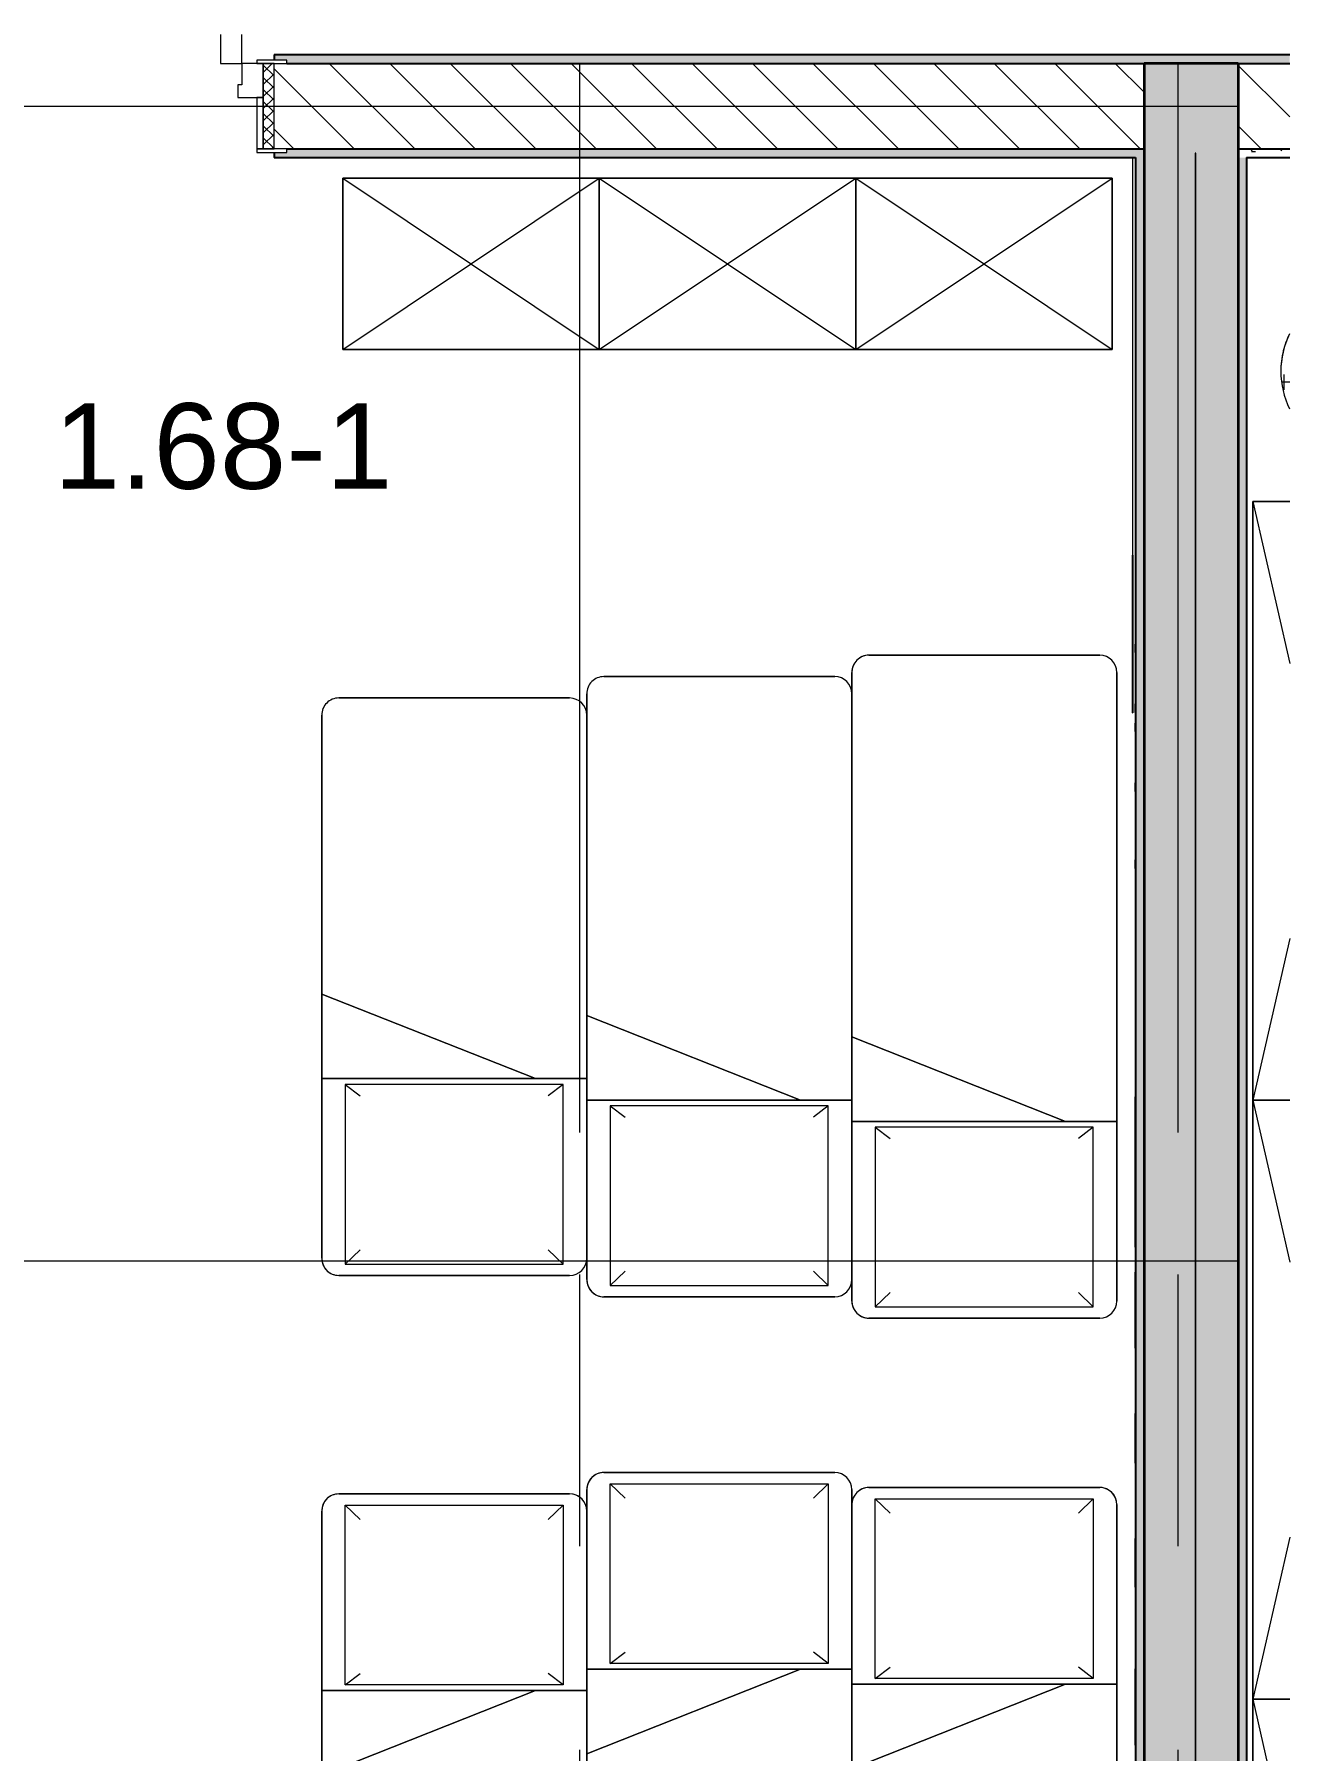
# Model space of a CAD drawing. Header units: millimetres. Extents: x 855 to 55508, y -2517 to 10900.
# Drawn here: x 15330 to 18267, y 6655 to 10668 of the extents above; entities that cross this region are included whole.
import ezdxf

# ---------------------------------------------------------------- set-up
doc = ezdxf.new("R2010")
doc.units = ezdxf.units.MM
doc.linetypes.add('Осевая', pattern=[3175, 635, -476.25, 1587.5, -476.25])
for name, color, linetype, lineweight in [('A-DOOR', 7, 'Continuous', 9), ('A-DOOR-1', 7, 'Continuous', 13), ('A-DOOR-FRAM', 7, 'Continuous', 13), ('A-DOOR-FRAM-1', 7, 'Continuous', 9), ('A-WALL', 7, 'Continuous', 9), ('G-ANNO-SYMB', 7, 'Continuous', 9), ('I-FURN', 7, 'Continuous', 9), ('I-WALL', 7, 'Continuous', 9), ('Оси', 7, 'Continuous', 9), ('Оси-2', 7, 'Осевая', 9)]:
    doc.layers.add(name, color=color, linetype=linetype, lineweight=lineweight)
for name, color, linetype, lineweight, true_color in [('A-WALL-1', 7, 'Continuous', 25, 0x3c3c3c), ('A-WALL-3', 7, 'Continuous', 35, 0x3c3c3c), ('A-WALL-FNSH-1', 7, 'Continuous', 13, 0x3c3c3c), ('I-FURN-1', 7, 'Continuous', 9, 0xf0f0f0)]:
    doc.layers.add(name, color=color, linetype=linetype, lineweight=lineweight, true_color=true_color)
doc.styles.add('Arial_1', font='arial.ttf', dxfattribs={"height": 200})
pattern_1 = [(135, (-89204.23, 0), (-70.71068, -70.71068), [])]
pattern_2 = [(0, (-89204.228, 0), (121.92, 30.48), [10.058, -81.382, 10.058, -81.382, -487.68]), (0, (-89204.228, 0), (121.92, 30.48), [-182.88, 10.058, -172.822, 10.058, -81.382, -213.36]), (0, (-89204.228, 0), (121.92, 30.48), [-457.2, 10.058, -50.902, 10.058, -142.342]), (120, (-89158.508, 15.24), (-87.356454, 90.345817), [10.058, -81.382, 10.058, -81.382, -487.68]), (120, (-89158.508, 15.24), (-87.356454, 90.345817), [-182.88, 10.058, -172.822, 10.058, -81.382, -213.36]), (120, (-89158.508, 15.24), (-87.356454, 90.345817), [-457.2, 10.058, -50.902, 10.058, -142.342]), (240, (-89143.268, 76.2), (-34.563546, -120.825817), [10.058, -81.382, 10.058, -81.382, -487.68]), (240, (-89143.268, 76.2), (-34.563546, -120.825817), [-182.88, 10.058, -172.822, 10.058, -81.382, -213.36]), (240, (-89143.268, 76.2), (-34.563546, -120.825817), [-457.2, 10.058, -50.902, 10.058, -142.342])]

# ---------------------------------------------------------------- blocks, each defined once
blk = doc.blocks.new('110_Дверь_СКБ_2Ст - Д-6_л__ ДОО_Дв_1450x2100h_Дверь из раздевальной в коридор-25835678-План разверток пом_ 1_68_ Этаж 1')
at = {"layer": 'A-DOOR'}
h = blk.add_hatch(dxfattribs=at)
h.set_pattern_fill('FP_5', color=256, style=0, pattern_type=2)
h.set_pattern_definition([(135, (1576.41, 164.685), (-14.14214, -14.14214), []), (225, (1576.41, 164.685), (14.14214, -14.14214), [])])
h.paths.add_polyline_path([(737.5, -100), (737.5, 100), (712.5, 100), (712.5, -100)])
at = {"layer": 'A-DOOR-FRAM-1'}
h = blk.add_hatch(dxfattribs=at)
h.set_pattern_fill('FP_6', color=256, style=0, pattern_type=2)
h.set_pattern_definition([(45, (-546.384, 164.685), (-14.1421, 14.1421), []), (135, (-546.384, 164.685), (-14.1421, -14.1421), [])])
h.paths.add_polyline_path([(-687.5, -100), (-687.5, 100), (-712.5, 100), (-712.5, -100)])
at = {"layer": 'A-DOOR'}
for centre, radius, start, end in [((-637.5, 100), 350, 360, 11.2137), ((662.5, 100), 950, 175.8915, 180)]:
    blk.add_arc(centre, radius, start, end, dxfattribs=at)
at = {"layer": 'A-DOOR-1'}
for p, q in [((-637.5, 167.9), (-637.5, 100)), ((-587.5, 100), (-587.5, 167.9)), ((612.5, 167.9), (612.5, 100)), ((662.5, 100), (662.5, 167.9)), ((-637.5, 100), (-587.5, 100)), ((612.5, 100), (662.5, 100))]:
    blk.add_line(p, q, dxfattribs=at)
at = {"layer": 'A-DOOR-FRAM'}
for p, q in [((-672.5, 108), (-742.5, 108)), ((-742.5, 108), (-742.5, 100)), ((-742.5, 100), (-672.5, 100)), ((-687.5, 100), (-712.5, 100)), ((-712.5, 100), (-712.5, -100)), ((-637.5, 100), (-687.5, 100)), ((-687.5, 100), (-687.5, 20)), ((-687.5, -100), (-687.5, 100)), ((-672.5, 100), (-672.5, 108)), ((-637.5, 50), (-637.5, 100)), ((662.5, 100), (662.5, 50)), ((712.5, 100), (662.5, 100)), ((767.5, 108), (697.5, 108)), ((697.5, 108), (697.5, 100)), ((697.5, 100), (767.5, 100)), ((712.5, 20), (712.5, 100)), ((737.5, 100), (712.5, 100)), ((712.5, 100), (712.5, -100)), ((737.5, -100), (737.5, 100)), ((767.5, 100), (767.5, 108)), ((-627.5, 50), (-637.5, 50)), ((-627.5, 20), (-627.5, 50)), ((662.5, 50), (652.5, 50)), ((652.5, 50), (652.5, 20)), ((-687.5, 20), (-627.5, 20)), ((-672.5, 20), (-687.5, 20)), ((-687.5, 20), (-687.5, -100)), ((-672.5, -100), (-672.5, 20)), ((652.5, 20), (712.5, 20)), ((712.5, 20), (697.5, 20)), ((697.5, 20), (697.5, -100)), ((712.5, -100), (712.5, 20)), ((-672.5, -100), (-742.5, -100)), ((-742.5, -100), (-742.5, -108)), ((-742.5, -108), (-672.5, -108)), ((-712.5, -100), (-687.5, -100)), ((-687.5, -100), (-672.5, -100)), ((-672.5, -108), (-672.5, -100)), ((697.5, -100), (712.5, -100)), ((767.5, -100), (697.5, -100)), ((697.5, -100), (697.5, -108)), ((697.5, -108), (767.5, -108)), ((712.5, -100), (737.5, -100)), ((767.5, -108), (767.5, -100))]:
    blk.add_line(p, q, dxfattribs=at)
blk = doc.blocks.new('Bed - Small Sizes - 1_118-25586206-План разверток пом_ 1_68_ Этаж 1')
at = {"layer": 'I-FURN-1'}
for p, q in [((247.3, 1550), (-292.7, 1550)), ((-292.7, 1550), (247.3, 1550)), ((-332.7, 1510), (-332.7, 460)), ((-332.7, 460), (-332.7, 1510)), ((287.3, 657.7), (287.3, 1510)), ((287.3, 1510), (287.3, 1375)), ((287.3, 1375), (287.3, 657.7)), ((287.3, 657.7), (-212.7, 460)), ((-212.7, 460), (287.3, 657.7)), ((-212.7, 460), (287.3, 657.7)), ((287.3, 460), (287.3, 657.7)), ((287.3, 657.7), (287.3, 460)), ((287.3, 425), (287.3, 657.7)), ((287.3, 657.7), (287.3, 425)), ((-212.7, 460), (-332.7, 460)), ((-332.7, 460), (-332.7, 40)), ((-332.7, 40), (-332.7, 460)), ((-332.7, 460), (-212.7, 460)), ((-332.7, 460), (-332.7, 40)), ((-332.7, 40), (-332.7, 460)), ((-332.7, 460), (-212.7, 460)), ((-277.5, 446.2), (-242.7, 420)), ((-277.5, 26.2), (-277.5, 446.2)), ((-277.5, 446.2), (232.5, 446.2)), ((-277.5, 446.2), (232.5, 446.2)), ((-277.5, 26.2), (-277.5, 446.2)), ((287.3, 460), (-212.7, 460)), ((-212.7, 460), (287.3, 460)), ((-212.7, 460), (287.3, 460)), ((287.3, 460), (-212.7, 460)), ((-212.7, 460), (287.3, 460)), ((232.5, 446.2), (197.3, 420)), ((232.5, 446.2), (232.5, 26.2)), ((232.5, 446.2), (232.5, 26.2)), ((287.3, 40), (287.3, 460)), ((287.3, 460), (287.3, 425)), ((287.3, 425), (287.3, 40)), ((287.3, 40), (287.3, 425)), ((287.3, 425), (287.3, 40)), ((-277.5, 26.2), (-242.7, 60)), ((232.5, 26.2), (197.3, 60)), ((-292.7, 0), (247.3, 0)), ((247.3, 0), (-292.7, 0)), ((232.5, 26.2), (-277.5, 26.2)), ((232.5, 26.2), (-277.5, 26.2)), ((-292.7, 0), (247.3, 0)), ((247.3, 0), (-292.7, 0))]:
    blk.add_line(p, q, dxfattribs=at)
for centre, start, end in [((-292.7, 1510), 90, 180), ((-292.7, 1510), 90, 180), ((247.3, 1510), 360, 90), ((247.3, 1510), 0, 90), ((-292.7, 40), 180, 270), ((-292.7, 40), 180, 270), ((-292.7, 40), 180, 270), ((-292.7, 40), 180, 255), ((-292.7, 40), 255, 270), ((247.3, 40), 270, 360), ((247.3, 40), 270, 0), ((247.3, 40), 270, 360), ((247.3, 40), 270, 360)]:
    blk.add_arc(centre, 40, start, end, dxfattribs=at)
blk = doc.blocks.new('Bed - Small Sizes - Single 5-25586207-План разверток пом_ 1_68_ Этаж 1')
at = {"layer": 'I-FURN-1'}
for p, q in [((247.3, 1450), (-292.7, 1450)), ((-292.7, 1450), (247.3, 1450)), ((-332.7, 1410), (-332.7, 692.7)), ((-332.7, 692.7), (-332.7, 1410)), ((287.3, 657.7), (287.3, 1410)), ((287.3, 1410), (287.3, 1360)), ((287.3, 1360), (287.3, 657.7)), ((-332.7, 692.7), (-332.7, 460)), ((-332.7, 460), (-332.7, 692.7)), ((287.3, 657.7), (-212.7, 460)), ((-212.7, 460), (287.3, 657.7)), ((-212.7, 460), (287.3, 657.7)), ((287.3, 460), (287.3, 657.7)), ((287.3, 657.7), (287.3, 510)), ((287.3, 510), (287.3, 657.7)), ((287.3, 657.7), (287.3, 510)), ((287.3, 510), (287.3, 460)), ((287.3, 90), (287.3, 510)), ((287.3, 510), (287.3, 90)), ((-212.7, 460), (-332.7, 460)), ((-332.7, 460), (-332.7, 40)), ((-332.7, 75.3), (-332.7, 460)), ((-332.7, 460), (-212.7, 460)), ((-332.7, 460), (-332.7, 75.3)), ((-332.7, 75.3), (-332.7, 460)), ((-332.7, 460), (-212.7, 460)), ((-277.5, 446.2), (-242.7, 420)), ((-277.5, 26.2), (-277.5, 446.2)), ((-277.5, 446.2), (232.5, 446.2)), ((-277.5, 446.2), (232.5, 446.2)), ((-277.5, 26.2), (-277.5, 446.2)), ((287.3, 460), (-212.7, 460)), ((-212.7, 460), (287.3, 460)), ((-212.7, 460), (287.3, 460)), ((287.3, 460), (-212.7, 460)), ((-212.7, 460), (287.3, 460)), ((232.5, 446.2), (197.3, 420)), ((232.5, 446.2), (232.5, 26.2)), ((232.5, 446.2), (232.5, 26.2)), ((287.3, 40), (287.3, 460)), ((287.3, 460), (287.3, 90)), ((287.3, 90), (287.3, 40)), ((287.3, 40), (287.3, 90)), ((287.3, 90), (287.3, 40)), ((-332.7, 40), (-332.7, 75)), ((-332.7, 75), (-332.7, 40)), ((-332.7, 40), (-332.7, 75)), ((-277.5, 26.2), (-242.7, 60)), ((232.5, 26.2), (197.3, 60)), ((-292.7, 0), (247.3, 0)), ((247.3, 0), (-292.7, 0)), ((232.5, 26.2), (-277.5, 26.2)), ((232.5, 26.2), (-277.5, 26.2)), ((-292.7, 0), (247.3, 0)), ((247.3, 0), (-292.7, 0))]:
    blk.add_line(p, q, dxfattribs=at)
for centre, start, end in [((-292.7, 1410), 90, 180), ((-292.7, 1410), 90, 180), ((247.3, 1410), 360, 90), ((247.3, 1410), 0, 90), ((-292.7, 40), 180, 270), ((-292.7, 40), 180, 270), ((-292.7, 40), 180, 270), ((-292.7, 40), 180, 270), ((247.3, 40), 270, 360), ((247.3, 40), 270, 0), ((247.3, 40), 270, 360), ((247.3, 40), 270, 300), ((247.3, 40), 300, 360)]:
    blk.add_arc(centre, 40, start, end, dxfattribs=at)
blk = doc.blocks.new('Bed - Small Sizes - Single 6-25586208-План разверток пом_ 1_68_ Этаж 1')
at = {"layer": 'I-FURN-1'}
for p, q in [((247.3, 1350), (-292.7, 1350)), ((-292.7, 1350), (247.3, 1350)), ((-332.7, 1310), (-332.7, 607.7)), ((-332.7, 607.7), (-332.7, 1310)), ((287.3, 657.7), (287.3, 1310)), ((287.3, 1310), (287.3, 657.7)), ((287.3, 657.7), (-212.7, 460)), ((-212.7, 460), (287.3, 657.7)), ((-212.7, 460), (287.3, 657.7)), ((287.3, 460), (287.3, 657.7)), ((287.3, 657.7), (287.3, 460)), ((287.3, 40), (287.3, 657.7)), ((287.3, 657.7), (287.3, 40)), ((-332.7, 607.7), (-332.7, 460)), ((-332.7, 460), (-332.7, 607.7)), ((-212.7, 460), (-332.7, 460)), ((-332.7, 460), (-332.7, 410)), ((-332.7, 40), (-332.7, 460)), ((-332.7, 460), (-212.7, 460)), ((-332.7, 460), (-332.7, 40)), ((-332.7, 40), (-332.7, 460)), ((-332.7, 460), (-212.7, 460)), ((-277.5, 446.2), (-242.7, 420)), ((-277.5, 26.2), (-277.5, 446.2)), ((-277.5, 446.2), (232.5, 446.2)), ((-277.5, 446.2), (232.5, 446.2)), ((-277.5, 26.2), (-277.5, 446.2)), ((287.3, 460), (-212.7, 460)), ((-212.7, 460), (287.3, 460)), ((-212.7, 460), (287.3, 460)), ((287.3, 460), (-212.7, 460)), ((-212.7, 460), (287.3, 460)), ((232.5, 446.2), (197.3, 420)), ((232.5, 446.2), (232.5, 26.2)), ((232.5, 446.2), (232.5, 26.2)), ((287.3, 40), (287.3, 460)), ((287.3, 460), (287.3, 40)), ((-332.7, 410), (-332.7, 40)), ((-277.5, 26.2), (-242.7, 60)), ((232.5, 26.2), (197.3, 60)), ((-292.7, 0), (247.3, 0)), ((247.3, 0), (-292.7, 0)), ((232.5, 26.2), (-277.5, 26.2)), ((232.5, 26.2), (-277.5, 26.2)), ((-292.7, 0), (247.3, 0)), ((247.3, 0), (-292.7, 0))]:
    blk.add_line(p, q, dxfattribs=at)
for centre, start, end in [((-292.7, 1310), 90, 180), ((-292.7, 1310), 90, 180), ((247.3, 1310), 360, 90), ((247.3, 1310), 360, 90), ((-292.7, 40), 180, 270), ((-292.7, 40), 180, 270), ((-292.7, 40), 180, 270), ((-292.7, 40), 180, 195), ((-292.7, 40), 195, 270), ((247.3, 40), 270, 360), ((247.3, 40), 270, 0), ((247.3, 40), 270, 360), ((247.3, 40), 270, 360)]:
    blk.add_arc(centre, 40, start, end, dxfattribs=at)
blk = doc.blocks.new('Bed - Small Sizes - 1_118-V10-План разверток пом_ 1_68_ Этаж 1')
at = {"layer": 'I-FURN-1'}
for p, q in [((247.3, 0), (-292.7, 0)), ((-292.7, 0), (247.3, 0)), ((247.3, 0), (-292.7, 0)), ((-292.7, 0), (247.3, 0)), ((-332.7, -40), (-332.7, -460)), ((-332.7, -460), (-332.7, -40)), ((-332.7, -40), (-332.7, -460)), ((-332.7, -460), (-332.7, -40)), ((-277.5, -26.2), (-242.7, -60)), ((232.5, -26.2), (-277.5, -26.2)), ((-277.5, -26.2), (-277.5, -446.2)), ((232.5, -26.2), (-277.5, -26.2)), ((-277.5, -26.2), (-277.5, -446.2)), ((232.5, -26.2), (197.3, -60)), ((232.5, -446.2), (232.5, -26.2)), ((232.5, -446.2), (232.5, -26.2)), ((287.3, -460), (287.3, -40)), ((287.3, -40), (287.3, -90)), ((287.3, -90), (287.3, -40)), ((287.3, -40), (287.3, -90)), ((287.3, -90), (287.3, -460)), ((287.3, -510), (287.3, -90)), ((287.3, -90), (287.3, -510)), ((-277.5, -446.2), (-242.7, -420)), ((232.5, -446.2), (197.3, -420)), ((-332.7, -460), (-212.7, -460)), ((-212.7, -460), (-332.7, -460)), ((-332.7, -460), (-332.7, -1510)), ((-332.7, -1510), (-332.7, -460)), ((-332.7, -460), (-212.7, -460)), ((-277.5, -446.2), (232.5, -446.2)), ((-277.5, -446.2), (232.5, -446.2)), ((-212.7, -460), (287.3, -460)), ((287.3, -460), (-212.7, -460)), ((287.3, -460), (-212.7, -460)), ((-212.7, -460), (287.3, -657.7)), ((287.3, -657.7), (-212.7, -460)), ((-212.7, -460), (287.3, -460)), ((-212.7, -460), (287.3, -657.7)), ((-212.7, -460), (287.3, -460)), ((287.3, -657.7), (287.3, -460)), ((287.3, -460), (287.3, -510)), ((287.3, -510), (287.3, -657.7)), ((287.3, -657.7), (287.3, -510)), ((287.3, -510), (287.3, -657.7)), ((287.3, -1510), (287.3, -657.7)), ((287.3, -657.7), (287.3, -1460)), ((287.3, -1460), (287.3, -1510)), ((-292.7, -1550), (247.3, -1550)), ((247.3, -1550), (-292.7, -1550))]:
    blk.add_line(p, q, dxfattribs=at)
for centre, start, end in [((-292.7, -40), 90, 180), ((-292.7, -40), 90, 180), ((247.3, -40), 360, 90), ((247.3, -40), 0, 90), ((-292.7, -40), 90, 180), ((-292.7, -40), 90, 180), ((247.3, -40), 0, 90), ((247.3, -40), 30, 90), ((247.3, -40), 0, 30), ((-292.7, -1510), 180, 270), ((-292.7, -1510), 180, 270), ((247.3, -1510), 270, 360), ((247.3, -1510), 270, 0)]:
    blk.add_arc(centre, 40, start, end, dxfattribs=at)
blk = doc.blocks.new('Bed - Small Sizes - Single 5-V11-План разверток пом_ 1_68_ Этаж 1')
at = {"layer": 'I-FURN-1'}
for p, q in [((247.3, 0), (-292.7, 0)), ((-292.7, 0), (247.3, 0)), ((247.3, 0), (-292.7, 0)), ((-292.7, 0), (247.3, 0)), ((-332.7, -40), (-332.7, -410)), ((-332.7, -460), (-332.7, -40)), ((-332.7, -40), (-332.7, -460)), ((-332.7, -460), (-332.7, -40)), ((-277.5, -26.2), (-242.7, -60)), ((232.5, -26.2), (-277.5, -26.2)), ((-277.5, -26.2), (-277.5, -446.2)), ((232.5, -26.2), (-277.5, -26.2)), ((-277.5, -26.2), (-277.5, -446.2)), ((232.5, -26.2), (197.3, -60)), ((232.5, -446.2), (232.5, -26.2)), ((232.5, -446.2), (232.5, -26.2)), ((287.3, -460), (287.3, -40)), ((287.3, -40), (287.3, -90)), ((287.3, -90), (287.3, -40)), ((287.3, -40), (287.3, -90)), ((287.3, -90), (287.3, -460)), ((287.3, -510), (287.3, -90)), ((287.3, -90), (287.3, -510)), ((-332.7, -410), (-332.7, -460)), ((-277.5, -446.2), (-242.7, -420)), ((232.5, -446.2), (197.3, -420)), ((-332.7, -460), (-212.7, -460)), ((-212.7, -460), (-332.7, -460)), ((-332.7, -460), (-332.7, -607.7)), ((-332.7, -607.7), (-332.7, -460)), ((-332.7, -460), (-212.7, -460)), ((-277.5, -446.2), (232.5, -446.2)), ((-277.5, -446.2), (232.5, -446.2)), ((-212.7, -460), (287.3, -460)), ((287.3, -460), (-212.7, -460)), ((287.3, -460), (-212.7, -460)), ((-212.7, -460), (287.3, -657.7)), ((287.3, -657.7), (-212.7, -460)), ((-212.7, -460), (287.3, -460)), ((-212.7, -460), (287.3, -657.7)), ((-212.7, -460), (287.3, -460)), ((287.3, -657.7), (287.3, -460)), ((287.3, -460), (287.3, -510)), ((287.3, -510), (287.3, -657.7)), ((287.3, -657.7), (287.3, -510)), ((287.3, -510), (287.3, -657.7)), ((-332.7, -607.7), (-332.7, -1410)), ((-332.7, -1410), (-332.7, -607.7)), ((287.3, -1410), (287.3, -657.7)), ((287.3, -657.7), (287.3, -1360)), ((287.3, -1360), (287.3, -1410)), ((-292.7, -1450), (247.3, -1450)), ((247.3, -1450), (-292.7, -1450))]:
    blk.add_line(p, q, dxfattribs=at)
for centre, start, end in [((-292.7, -40), 90, 180), ((-292.7, -40), 90, 180), ((247.3, -40), 360, 90), ((247.3, -40), 0, 90), ((-292.7, -40), 90, 180), ((-292.7, -40), 90, 180), ((247.3, -40), 0, 90), ((247.3, -40), 0, 90), ((-292.7, -1410), 180, 270), ((-292.7, -1410), 180, 270), ((247.3, -1410), 270, 0), ((247.3, -1410), 270, 0)]:
    blk.add_arc(centre, 40, start, end, dxfattribs=at)
blk = doc.blocks.new('Bed - Small Sizes - Single 6-V12-План разверток пом_ 1_68_ Этаж 1')
at = {"layer": 'I-FURN-1'}
for p, q in [((247.3, 0), (-292.7, 0)), ((-292.7, 0), (247.3, 0)), ((247.3, 0), (-292.7, 0)), ((-292.7, 0), (247.3, 0)), ((-332.7, -40), (-332.7, -410)), ((-332.7, -460), (-332.7, -40)), ((-332.7, -40), (-332.7, -460)), ((-332.7, -460), (-332.7, -40)), ((-277.5, -26.2), (-242.7, -60)), ((232.5, -26.2), (-277.5, -26.2)), ((-277.5, -26.2), (-277.5, -446.2)), ((232.5, -26.2), (-277.5, -26.2)), ((-277.5, -26.2), (-277.5, -446.2)), ((232.5, -26.2), (197.3, -60)), ((232.5, -446.2), (232.5, -26.2)), ((232.5, -446.2), (232.5, -26.2)), ((287.3, -460), (287.3, -40)), ((287.3, -40), (287.3, -460)), ((287.3, -657.7), (287.3, -40)), ((287.3, -40), (287.3, -657.7)), ((-332.7, -410), (-332.7, -460)), ((-277.5, -446.2), (-242.7, -420)), ((232.5, -446.2), (197.3, -420)), ((-332.7, -460), (-212.7, -460)), ((-212.7, -460), (-332.7, -460)), ((-332.7, -460), (-332.7, -607.7)), ((-332.7, -607.7), (-332.7, -460)), ((-332.7, -460), (-212.7, -460)), ((-277.5, -446.2), (232.5, -446.2)), ((-277.5, -446.2), (232.5, -446.2)), ((-212.7, -460), (287.3, -460)), ((287.3, -460), (-212.7, -460)), ((287.3, -460), (-212.7, -460)), ((-212.7, -460), (287.3, -657.7)), ((287.3, -657.7), (-212.7, -460)), ((-212.7, -460), (287.3, -460)), ((-212.7, -460), (287.3, -657.7)), ((-212.7, -460), (287.3, -460)), ((287.3, -657.7), (287.3, -460)), ((287.3, -460), (287.3, -657.7)), ((-332.7, -607.7), (-332.7, -1310)), ((-332.7, -1310), (-332.7, -607.7)), ((287.3, -1310), (287.3, -657.7)), ((287.3, -657.7), (287.3, -1310)), ((-292.7, -1350), (247.3, -1350)), ((247.3, -1350), (-292.7, -1350))]:
    blk.add_line(p, q, dxfattribs=at)
for centre, start, end in [((-292.7, -40), 90, 180), ((-292.7, -40), 90, 180), ((247.3, -40), 360, 90), ((247.3, -40), 0, 90), ((-292.7, -40), 90, 180), ((-292.7, -40), 90, 180), ((247.3, -40), 0, 90), ((247.3, -40), 0, 90), ((-292.7, -1310), 180, 270), ((-292.7, -1310), 180, 270), ((247.3, -1310), 270, 0), ((247.3, -1310), 270, 0)]:
    blk.add_arc(centre, 40, start, end, dxfattribs=at)
blk = doc.blocks.new('Шкаф параметрический - 1_257-25586514-План разверток пом_ 1_68_ Этаж 1')
at = {"layer": 'I-FURN-1'}
for p, q in [((0, 0), (600, 400)), ((0, 400), (600, 0)), ((600, 400), (0, 400)), ((0, 400), (0, 0)), ((0, 0), (0, 400)), ((0, 400), (600, 400)), ((600, 0), (600, 400)), ((600, 400), (600, 0)), ((0, 0), (600, 0)), ((600, 0), (0, 0))]:
    blk.add_line(p, q, dxfattribs=at)
blk = doc.blocks.new('Шкаф параметрический - 1_28А-25589861-План разверток пом_ 1_68_ Этаж 1')
at = {"layer": 'I-FURN-1'}
for p, q in [((0, 0), (378.7, 86.6)), ((0, 86.6), (0, 0)), ((0, 0), (0, 86.6)), ((1021.3, 86.6), (1400, 0)), ((1400, 0), (1400, 86.6)), ((1400, 86.6), (1400, 0)), ((0, 0), (1400, 0)), ((1400, 0), (0, 0))]:
    blk.add_line(p, q, dxfattribs=at)
blk = doc.blocks.new('вешалка - 1_15-25608323-План разверток пом_ 1_68_ Этаж 1')
at = {"layer": 'I-FURN'}
h = blk.add_hatch(dxfattribs=at)
h.set_pattern_fill('FP_9', color=256, style=0, pattern_type=2)
h.set_pattern_definition([(0, (-107650, -9880), (70.485, 70.485), [35.242, -105.727]), (90, (-107632.38, -9897.62), (-70.485, 70.485), [35.242, -105.727])])
h.paths.add_polyline_path([(-179.2, -87.3), (-179.2, 87.3), (-194.2, 47.9), (-200, 0), (-194.2, -47.9)])
at = {"layer": 'I-FURN-1'}
for start, end in [(154.0503, 180), (154.0503, 166.1538), (166.1538, 180), (180, 205.9497), (180, 205.9497)]:
    blk.add_arc((0, 0), 200, start, end, dxfattribs=at)

msp = doc.modelspace()

# ---------------------------------------------------------------- hatches: boundary and pattern name
at = {"layer": 'I-WALL'}
h = msp.add_hatch(dxfattribs=at)
h.set_pattern_fill('FP_8', color=256, style=0, pattern_type=2)
h.set_pattern_definition(pattern_2)
h.paths.add_polyline_path([(18266.5, 10600), (18266.5, 10620), (15890.8, 10620), (15890.8, 10608), (15920.8, 10608), (15920.8, 10600), (16751.9, 10600)])
h.paths.add_polyline_path([(14410.8, 10600), (14410.8, 10608), (14440.8, 10608), (14440.8, 10620), (12208.2, 10620), (12208.2, 10600), (13722.8, 10600)])
h = msp.add_hatch(dxfattribs=at)
h.set_pattern_fill('FP_7', color=256, style=0, pattern_type=2)
h.set_pattern_definition(pattern_1)
h.paths.add_polyline_path([(17925.8, 10400), (17925.8, 10600), (15890.8, 10600), (15890.8, 10400), (16751.9, 10400)])
h.paths.add_polyline_path([(14410.8, 10400), (14440.8, 10400), (14440.8, 10600), (12405.8, 10600), (12405.8, 10400), (13722.8, 10400)])
h = msp.add_hatch(dxfattribs=at)
h.set_pattern_fill('FP_4', color=256, style=0, pattern_type=2)
h.set_pattern_definition([(45, (-89204.23, 0), (-57.024626, 57.024626), []), (45, (-89147.2, 0), (-57.024626, 57.024626), [100.806, -20.161, 3.353, -16.808])])
h.paths.add_polyline_path([(18145.8, 2400), (18145.8, 10600), (17925.8, 10600), (17925.8, 2400), (18125.8, 2400)])
h = msp.add_hatch(dxfattribs=at)
h.set_pattern_fill('FP_7', color=256, style=0, pattern_type=2)
h.set_pattern_definition(pattern_1)
h.paths.add_polyline_path([(18266.5, 10400), (18266.5, 10600), (18145.8, 10600), (18145.8, 10400)])
h = msp.add_hatch(dxfattribs=at)
h.set_pattern_fill('FP_8', color=256, style=0, pattern_type=2)
h.set_pattern_definition(pattern_2)
h.paths.add_polyline_path([(17905.8, 10380), (17925.8, 10380), (17925.8, 10400), (15920.8, 10399.7), (15920.8, 10392), (15890.8, 10392), (15890.8, 10380), (16751.9, 10380)])
h.paths.add_polyline_path([(14410.8, 10380), (14440.8, 10380), (14440.8, 10392), (14410.8, 10392), (14410.8, 10400), (12425.8, 10400), (12425.8, 10380), (13722.8, 10380)])
h = msp.add_hatch(dxfattribs=at)
h.set_pattern_fill('FP_8', color=256, style=0, pattern_type=2)
h.set_pattern_definition(pattern_2)
h.paths.add_polyline_path([(18266.5, 10380), (18266.5, 10400), (18145.8, 10400), (18145.8, 10380), (18165.8, 10380)])
h = msp.add_hatch(dxfattribs=at)
h.set_pattern_fill('FP_8', color=256, style=0, pattern_type=2)
h.set_pattern_definition(pattern_2)
h.paths.add_polyline_path([(17925.8, 150), (17925.8, 10380), (17905.8, 10380), (17905.8, 150)])
h = msp.add_hatch(dxfattribs=at)
h.set_pattern_fill('FP_8', color=256, style=0, pattern_type=2)
h.set_pattern_definition(pattern_2)
h.paths.add_polyline_path([(18145.8, 2480), (18165.8, 2480), (18165.8, 10380), (18145.8, 10380), (18145.8, 3792)])

# ---------------------------------------------------------------- linework, layer by layer
at = {"layer": 'A-WALL'}
for p, q in [((17904.8, 9242.5), (17905.8, 9242.5)), ((17905.8, 9222.5), (17904.8, 9222.5)), ((17904.8, 9102.5), (17905.8, 9102.5)), ((17905.8, 9082.5), (17904.8, 9082.5)), ((17904.8, 8917.6), (17905.8, 8917.6)), ((17905.8, 8897.6), (17904.8, 8897.6)), ((17904.8, 8737.6), (17905.8, 8737.6)), ((17905.8, 8717.6), (17904.8, 8717.6)), ((17904.8, 8537.6), (17905.8, 8537.6)), ((17905.8, 8517.6), (17904.8, 8517.6)), ((17904.8, 8316.3), (17905.8, 8316.3)), ((17905.8, 8296.3), (17904.8, 8296.3)), ((17904.8, 8136.3), (17905.8, 8136.3)), ((17905.8, 8116.3), (17904.8, 8116.3))]:
    msp.add_line(p, q, dxfattribs=at)
at = {"layer": 'A-WALL-1'}
for p, q in [((18266.5, 10620), (15890.8, 10620)), ((15890.8, 10620), (15890.8, 10608)), ((15920.8, 10600), (18266.5, 10600)), ((15920.8, 10400), (17925.8, 10400)), ((18145.8, 10400), (18266.5, 10400)), ((15890.8, 10392), (15890.8, 10380)), ((15890.8, 10380), (17905.8, 10380)), ((17905.8, 10380), (17905.8, 170)), ((18165.8, 10380), (18266.5, 10380)), ((18165.8, 10380), (18165.8, 2480))]:
    msp.add_line(p, q, dxfattribs=at)
at = {"layer": 'A-WALL-3'}
for p, q in [((17925.8, 10600), (17925.8, 2400)), ((18145.8, 10600), (17925.8, 10600)), ((18145.8, 10600), (18145.8, 2400))]:
    msp.add_line(p, q, dxfattribs=at)
at = {"layer": 'A-WALL-FNSH-1'}
for p, q in [((18266.5, 10621), (15890.8, 10621)), ((15890.8, 10621), (15890.8, 10620)), ((15890.8, 10380), (15890.8, 10379)), ((15890.8, 10379), (17898.7, 10379)), ((17898.7, 10379), (17898.7, 9450.5)), ((17899.7, 10379), (17905.3, 10379)), ((17899.7, 9450.5), (17899.7, 10379)), ((17905.3, 10379), (17905.3, 10380)), ((18045.8, 10390), (18045.8, 160.5)), ((18046.8, 10390), (18045.8, 10390)), ((18046.8, 160.5), (18046.8, 10390)), ((18166.8, 10379), (18266.5, 10379)), ((18166.8, 2481), (18166.8, 10379)), ((17898.7, 9450.5), (17899.7, 9450.5)), ((17904.8, 9453.3), (17904.8, 7736.5)), ((17905.8, 9453.3), (17904.8, 9453.3)), ((17905.8, 7885.5), (17904.8, 7885.5)), ((17904.8, 7883.9), (17905.8, 7883.9)), ((17904.8, 7736.5), (17905.8, 7736.5)), ((17905.8, 7734.9), (17904.8, 7734.9)), ((17904.8, 7734.9), (17904.8, 7396.1)), ((17905.8, 7606.8), (17904.8, 7606.8)), ((17904.8, 7604.7), (17905.8, 7604.7)), ((17904.8, 7396.1), (17905.8, 7396.1)), ((17905.8, 7395.5), (17904.8, 7395.5)), ((17904.8, 7395.5), (17904.8, 7142.7)), ((17905.8, 7334.7), (17904.8, 7334.7)), ((17904.8, 7332.3), (17905.8, 7332.3)), ((17904.8, 7142.7), (17905.8, 7142.7)), ((17905.8, 7140), (17904.8, 7140)), ((17904.8, 7140), (17904.8, 6720.6)), ((17905.8, 7086.3), (17904.8, 7086.3)), ((17904.8, 7084.5), (17905.8, 7084.5)), ((17905.8, 6829.3), (17904.8, 6829.3)), ((17904.8, 6828.5), (17905.8, 6828.5)), ((17904.8, 6720.6), (17905.8, 6720.6)), ((17905.8, 6717.8), (17904.8, 6717.8)), ((17904.8, 6717.8), (17904.8, 6504.8))]:
    msp.add_line(p, q, dxfattribs=at)
at = {"layer": 'I-WALL'}
for p, q in [((17904.8, 9222.5), (17904.8, 9242.5)), ((17898.7, 9081.6), (17899.7, 9081.6)), ((17904.8, 9082.5), (17904.8, 9102.5)), ((17904.8, 9082.1), (17905.8, 9082.1)), ((17905.8, 9057.6), (17904.8, 9057.6)), ((17904.8, 9037.6), (17904.8, 9057.6)), ((17904.8, 9037.6), (17905.8, 9037.6)), ((17904.8, 8897.6), (17904.8, 8917.6)), ((17904.8, 8717.6), (17904.8, 8737.6)), ((17904.8, 8615.7), (17905.8, 8615.7)), ((17904.8, 8183.7), (17905.8, 8183.7)), ((17905.8, 7978.5), (17904.8, 7978.5)), ((17904.8, 7838.2), (17905.8, 7838.2)), ((17904.8, 7837.9), (17905.8, 7837.9)), ((17904.8, 7832.8), (17905.8, 7832.8)), ((17905.8, 7774.3), (17904.8, 7774.3)), ((17904.8, 7762.5), (17905.8, 7762.5)), ((17904.8, 7762.1), (17905.8, 7762.1)), ((17905.8, 7761.6), (17904.8, 7761.6)), ((17905.8, 7761.2), (17904.8, 7761.2)), ((17905.8, 7740), (17904.8, 7740)), ((17904.8, 7596.2), (17905.8, 7596.2)), ((17905.8, 7443.2), (17904.8, 7443.2)), ((17905.8, 7437.1), (17904.8, 7437.1)), ((17904.8, 7358.1), (17905.8, 7358.1)), ((17904.8, 7354.1), (17905.8, 7354.1)), ((17904.8, 7333.3), (17905.8, 7333.3)), ((17904.8, 7327.2), (17905.8, 7327.2)), ((17905.8, 7150.9), (17904.8, 7150.9)), ((17905.8, 7146.9), (17904.8, 7146.9)), ((17904.8, 7126), (17905.8, 7126)), ((17904.8, 7124.5), (17905.8, 7124.5)), ((17904.8, 7041), (17905.8, 7041)), ((17904.8, 7037), (17905.8, 7037)), ((17905.8, 6844.9), (17904.8, 6844.9)), ((17904.8, 6820.5), (17905.8, 6820.5)), ((17905.8, 6818.6), (17904.8, 6818.6)), ((17905.8, 6777.8), (17904.8, 6777.8)), ((17905.8, 6776.1), (17904.8, 6776.1)), ((17904.8, 6674.1), (17905.8, 6674.1)), ((17904.8, 6672.5), (17905.8, 6672.5)), ((17904.8, 6667.4), (17905.8, 6667.4))]:
    msp.add_line(p, q, dxfattribs=at)
for points in [[(17898.7, 9081.6), (17898.7, 9189.1), (17898.7, 9312), (17898.7, 9450.5)], [(17899.7, 9450.5), (17899.7, 9312), (17899.7, 9189.1), (17899.7, 9081.6)], [(17904.8, 9453.3), (17904.8, 9300.3), (17904.8, 9176.6), (17904.8, 9082.1)], [(17904.8, 7885.5), (17904.8, 7990.7), (17904.8, 8090.1), (17904.8, 8183.7)], [(17904.8, 8183.7), (17904.8, 8093.7), (17904.8, 7993.8), (17904.8, 7883.9)], [(17904.8, 7837.5), (17904.8, 7833.4), (17904.8, 7832.1), (17904.8, 7832.1)], [(17904.8, 6829.3), (17904.8, 6826.4), (17904.8, 6823.5), (17904.8, 6820.5)], [(17904.8, 6818.6), (17904.8, 6822), (17904.8, 6825.3), (17904.8, 6828.5)]]:
    msp.add_open_spline(points, degree=3, dxfattribs=at)
for points, knots in [([(17904.8, 7838.2), (17904.8, 7843), (17904.8, 7847.7), (17904.8, 7855.9), (17904.8, 7871), (17904.8, 7885.3), (17904.8, 7899.9), (17904.8, 7914.6), (17904.8, 7927.8), (17904.8, 7943.5), (17904.8, 7959.3), (17904.8, 7969.2), (17904.8, 7980), (17904.8, 7977.3), (17904.8, 7958.6), (17904.8, 7920), (17904.8, 7892.3), (17904.8, 7865.6), (17904.8, 7862.4), (17904.8, 7850.4), (17904.8, 7841.2), (17904.8, 7833.6), (17904.8, 7831.4), (17904.8, 7837.7)], [-1.570099, -1.570099, -1.570099, -1.570099, -1.541159, -1.501754, -1.446541, -1.382724, -1.319119, -1.257396, -1.183774, -1.104802, -1.027747, -0.955254, -0.896935, -0.833013, -0.751105, -0.652602, -0.534539, -0.451116, -0.365944, -0.289006, -0.185438, -0.086085, 0, 0, 0, 0]), ([(17904.8, 7832.1), (17904.8, 7832.1), (17904.8, 7833.9), (17904.8, 7839.6), (17904.8, 7848.3), (17904.8, 7859.8), (17904.8, 7862.9), (17904.8, 7889), (17904.8, 7916.8), (17904.8, 7955.6), (17904.8, 7974.5), (17904.8, 7977.3), (17904.8, 7966.9), (17904.8, 7957.2), (17904.8, 7941.8), (17904.8, 7926.6), (17904.8, 7913.5), (17904.8, 7899.1), (17904.8, 7884.7), (17904.8, 7870.6), (17904.8, 7855.8), (17904.8, 7847.7), (17904.8, 7842.9), (17904.8, 7837.9)], [-1.516388, -1.516388, -1.516388, -1.516388, -1.484014, -1.384661, -1.281093, -1.204155, -1.118982, -1.03556, -0.917496, -0.818994, -0.737085, -0.673164, -0.614845, -0.542352, -0.465296, -0.386325, -0.312703, -0.250979, -0.187375, -0.123558, -0.068344, -0.028939, 0, 0, 0, 0]), ([(17904.8, 7762.5), (17904.8, 7769.7), (17904.8, 7776.3), (17904.8, 7771.7), (17904.8, 7744.2), (17904.8, 7703.8), (17904.8, 7664.1), (17904.8, 7647.9), (17904.8, 7623.3), (17904.8, 7607), (17904.8, 7600.9), (17904.8, 7596.8), (17904.8, 7596.3), (17904.8, 7596.2)], [-2.06349, -2.06349, -2.06349, -2.06349, -2.003958, -1.932377, -1.83765, -1.718064, -1.60162, -1.47574, -1.346732, -1.215733, -1.118036, -1.016352, -0.956981, -0.956981, -0.956981, -0.956981]), ([(17904.8, 7595.9), (17904.8, 7595.9), (17904.8, 7596.5), (17904.8, 7600.5), (17904.8, 7606.6), (17904.8, 7623), (17904.8, 7647.5), (17904.8, 7663.7), (17904.8, 7703.5), (17904.8, 7743.9), (17904.8, 7771.3), (17904.8, 7775.9), (17904.8, 7769.3), (17904.8, 7762.1)], [-1.106509, -1.106509, -1.106509, -1.106509, -1.047139, -0.945454, -0.847758, -0.716759, -0.587751, -0.46187, -0.345426, -0.22584, -0.131113, -0.059532, 0, 0, 0, 0]), ([(17904.8, 7596.2), (17904.8, 7596.2), (17904.8, 7596.6), (17904.8, 7598.3), (17904.8, 7606.3), (17904.8, 7613.2), (17904.8, 7615.5), (17904.8, 7619.6), (17904.8, 7638.5), (17904.8, 7667.4), (17904.8, 7701.2), (17904.8, 7729.7), (17904.8, 7756.9), (17904.8, 7761.6)], [-0.9540591, -0.9540591, -0.9540591, -0.9540591, -0.9092452, -0.8051318, -0.7451716, -0.7166789, -0.6965105, -0.6546649, -0.5682867, -0.4333632, -0.2781403, -0.1149887, 0, 0, 0, 0]), ([(17904.8, 7761.2), (17904.8, 7756.5), (17904.8, 7729.3), (17904.8, 7700.8), (17904.8, 7667), (17904.8, 7638.1), (17904.8, 7619.2), (17904.8, 7615.1), (17904.8, 7612.8), (17904.8, 7605.9), (17904.8, 7597.9), (17904.8, 7596.2), (17904.8, 7595.9), (17904.8, 7595.9)], [-2.0634904, -2.0634904, -2.0634904, -2.0634904, -1.9485017, -1.7853501, -1.6301272, -1.4952038, -1.4088255, -1.3669799, -1.3468115, -1.3183188, -1.2583586, -1.1542453, -1.1094313, -1.1094313, -1.1094313, -1.1094313]), ([(17904.8, 7606.8), (17904.8, 7609), (17904.8, 7618.3), (17904.8, 7630.6), (17904.8, 7670.3), (17904.8, 7710.7), (17904.8, 7738.2), (17904.8, 7742.3), (17904.8, 7738.6), (17904.8, 7736.5)], [-0.6263302, -0.6263302, -0.6263302, -0.6263302, -0.5877508, -0.4618702, -0.3454264, -0.2258401, -0.1311132, -0.0595321, -0.0272607, -0.0272607, -0.0272607, -0.0272607]), ([(17904.8, 7734.9), (17904.8, 7737.5), (17904.8, 7741.6), (17904.8, 7737.4), (17904.8, 7710), (17904.8, 7669.6), (17904.8, 7629.9), (17904.8, 7617.2), (17904.8, 7607.4), (17904.8, 7604.7)], [-2.0403844, -2.0403844, -2.0403844, -2.0403844, -2.0039584, -1.9323773, -1.8376503, -1.718064, -1.6016202, -1.4757396, -1.4297087, -1.4297087, -1.4297087, -1.4297087]), ([(17904.8, 7358.1), (17904.8, 7366.2), (17904.8, 7371.2), (17904.8, 7377), (17904.8, 7386.2), (17904.8, 7395), (17904.8, 7405.3), (17904.8, 7414.1), (17904.8, 7422.4), (17904.8, 7428.9), (17904.8, 7436.8), (17904.8, 7441.8), (17904.8, 7444.4), (17904.8, 7437.7), (17904.8, 7416.7), (17904.8, 7375.6), (17904.8, 7350), (17904.8, 7334.7), (17904.8, 7334.7), (17904.8, 7332.7), (17904.8, 7334.3), (17904.8, 7338.4), (17904.8, 7345.1), (17904.8, 7357.3)], [-1.570099, -1.570099, -1.570099, -1.570099, -1.541159, -1.501754, -1.446541, -1.382724, -1.319119, -1.257396, -1.183774, -1.104802, -1.027747, -0.955254, -0.896935, -0.833013, -0.751105, -0.652602, -0.534539, -0.451116, -0.365944, -0.289006, -0.185438, -0.086085, 0, 0, 0, 0]), ([(17904.8, 7334.7), (17904.8, 7332.8), (17904.8, 7330.2), (17904.8, 7328.7), (17904.8, 7330.7), (17904.8, 7330.7), (17904.8, 7346), (17904.8, 7371.6), (17904.8, 7412.6), (17904.8, 7433.6), (17904.8, 7440.3), (17904.8, 7437.8), (17904.8, 7432.8), (17904.8, 7424.9), (17904.8, 7418.4), (17904.8, 7410), (17904.8, 7402.7), (17904.8, 7397.8), (17904.8, 7396.1)], [-1.469925, -1.469925, -1.469925, -1.469925, -1.384661, -1.281093, -1.204155, -1.118982, -1.03556, -0.917496, -0.818994, -0.737085, -0.673164, -0.614845, -0.542352, -0.465296, -0.386325, -0.312703, -0.250979, -0.218443, -0.218443, -0.218443, -0.218443]), ([(17904.8, 7353.2), (17904.8, 7341), (17904.8, 7334.4), (17904.8, 7330.3), (17904.8, 7328.7), (17904.8, 7330.7), (17904.8, 7330.7), (17904.8, 7346), (17904.8, 7371.6), (17904.8, 7412.6), (17904.8, 7433.6), (17904.8, 7440.3), (17904.8, 7437.8), (17904.8, 7432.8), (17904.8, 7424.9), (17904.8, 7418.4), (17904.8, 7410), (17904.8, 7401.3), (17904.8, 7391), (17904.8, 7382.1), (17904.8, 7373), (17904.8, 7367.2), (17904.8, 7362.1), (17904.8, 7354.1)], [-1.570099, -1.570099, -1.570099, -1.570099, -1.484014, -1.384661, -1.281093, -1.204155, -1.118982, -1.03556, -0.917496, -0.818994, -0.737085, -0.673164, -0.614845, -0.542352, -0.465296, -0.386325, -0.312703, -0.250979, -0.187375, -0.123558, -0.068344, -0.028939, 0, 0, 0, 0]), ([(17904.8, 7395.5), (17904.8, 7396.7), (17904.8, 7401), (17904.8, 7408), (17904.8, 7416.4), (17904.8, 7422.9), (17904.8, 7430.8), (17904.8, 7435.7), (17904.8, 7438.3), (17904.8, 7431.6), (17904.8, 7410.6), (17904.8, 7369.6), (17904.8, 7343.9), (17904.8, 7328.7), (17904.8, 7328.7), (17904.8, 7327.4), (17904.8, 7327.3), (17904.8, 7327.2)], [-1.342666, -1.342666, -1.342666, -1.342666, -1.319119, -1.257396, -1.183774, -1.104802, -1.027747, -0.955254, -0.896935, -0.833013, -0.751105, -0.652602, -0.534539, -0.451116, -0.365944, -0.289006, -0.279043, -0.279043, -0.279043, -0.279043]), ([(17904.8, 7327.2), (17904.8, 7327.2), (17904.8, 7328.3), (17904.8, 7330.6), (17904.8, 7332.3)], [-0.2759159, -0.2759159, -0.2759159, -0.2759159, -0.1854375, -0.1062044, -0.1062044, -0.1062044, -0.1062044]), ([(17904.8, 7126.9), (17904.8, 7139.1), (17904.8, 7145.7), (17904.8, 7149.9), (17904.8, 7151.5), (17904.8, 7149.5), (17904.8, 7149.5), (17904.8, 7134.2), (17904.8, 7108.6), (17904.8, 7067.5), (17904.8, 7046.5), (17904.8, 7039.8), (17904.8, 7042.4), (17904.8, 7047.4), (17904.8, 7055.3), (17904.8, 7061.8), (17904.8, 7070.1), (17904.8, 7078.9), (17904.8, 7089.1), (17904.8, 7098), (17904.8, 7107.2), (17904.8, 7112.9), (17904.8, 7118), (17904.8, 7126)], [-1.570099, -1.570099, -1.570099, -1.570099, -1.484014, -1.384661, -1.281093, -1.204155, -1.118982, -1.03556, -0.917496, -0.818994, -0.737085, -0.673164, -0.614845, -0.542352, -0.465296, -0.386325, -0.312703, -0.250979, -0.187375, -0.123558, -0.068344, -0.028939, 0, 0, 0, 0]), ([(17904.8, 7086.3), (17904.8, 7083.4), (17904.8, 7077), (17904.8, 7068.6), (17904.8, 7060.2), (17904.8, 7053.8), (17904.8, 7045.8), (17904.8, 7040.9), (17904.8, 7038.3), (17904.8, 7045), (17904.8, 7066), (17904.8, 7107), (17904.8, 7132.7), (17904.8, 7147.9), (17904.8, 7147.9), (17904.8, 7150), (17904.8, 7148.3), (17904.8, 7145.4), (17904.8, 7142.8), (17904.8, 7142.7)], [-1.375574, -1.375574, -1.375574, -1.375574, -1.319119, -1.257396, -1.183774, -1.104802, -1.027747, -0.955254, -0.896935, -0.833013, -0.751105, -0.652602, -0.534539, -0.451116, -0.365944, -0.289006, -0.185438, -0.086085, -0.0842, -0.0842, -0.0842, -0.0842]), ([(17904.8, 7124.5), (17904.8, 7116.5), (17904.8, 7111.4), (17904.8, 7105.7), (17904.8, 7096.5), (17904.8, 7087.6), (17904.8, 7077.3), (17904.8, 7068.6), (17904.8, 7060.2), (17904.8, 7053.8), (17904.8, 7045.8), (17904.8, 7040.9), (17904.8, 7038.3), (17904.8, 7045), (17904.8, 7066), (17904.8, 7107), (17904.8, 7132.7), (17904.8, 7147.9), (17904.8, 7147.9), (17904.8, 7150), (17904.8, 7148.3), (17904.8, 7144.2), (17904.8, 7137.6), (17904.8, 7125.4)], [-1.570099, -1.570099, -1.570099, -1.570099, -1.541159, -1.501754, -1.446541, -1.382724, -1.319119, -1.257396, -1.183774, -1.104802, -1.027747, -0.955254, -0.896935, -0.833013, -0.751105, -0.652602, -0.534539, -0.451116, -0.365944, -0.289006, -0.185438, -0.086085, 0, 0, 0, 0]), ([(17904.8, 7140), (17904.8, 7140.1), (17904.8, 7142.9), (17904.8, 7145.8), (17904.8, 7147.5), (17904.8, 7145.4), (17904.8, 7145.4), (17904.8, 7130.2), (17904.8, 7104.5), (17904.8, 7063.5), (17904.8, 7042.5), (17904.8, 7035.8), (17904.8, 7038.4), (17904.8, 7043.3), (17904.8, 7051.3), (17904.8, 7057.7), (17904.8, 7066.1), (17904.8, 7074.7), (17904.8, 7081.4), (17904.8, 7084.5)], [-1.489098, -1.489098, -1.489098, -1.489098, -1.484014, -1.384661, -1.281093, -1.204155, -1.118982, -1.03556, -0.917496, -0.818994, -0.737085, -0.673164, -0.614845, -0.542352, -0.465296, -0.386325, -0.312703, -0.250979, -0.189797, -0.189797, -0.189797, -0.189797]), ([(17904.8, 6777.8), (17904.8, 6803.7), (17904.8, 6846.6), (17904.8, 6846.6), (17904.8, 6846.6), (17904.8, 6829.9), (17904.8, 6813), (17904.8, 6777.4), (17904.8, 6723), (17904.8, 6674.1)], [-1.186443, -1.186443, -1.186443, -1.186443, -0.970698, -0.747904, -0.602559, -0.508259, -0.406061, -0.238952, 0, 0, 0, 0]), ([(17904.8, 6672.5), (17904.8, 6721.3), (17904.8, 6775.8), (17904.8, 6811.4), (17904.8, 6828.2), (17904.8, 6844.9), (17904.8, 6844.9), (17904.8, 6844.9), (17904.8, 6802), (17904.8, 6776.1)], [-1.186443, -1.186443, -1.186443, -1.186443, -0.947492, -0.780382, -0.678185, -0.583884, -0.43854, -0.215745, 0, 0, 0, 0]), ([(17904.8, 6820.5), (17904.8, 6794.2), (17904.8, 6757.1), (17904.8, 6731.8), (17904.8, 6721.2), (17904.8, 6720.6)], [-0.3529929, -0.3529929, -0.3529929, -0.3529929, -0.2400144, -0.1126558, -0.1046639, -0.1046639, -0.1046639, -0.1046639]), ([(17904.8, 6717.8), (17904.8, 6718.7), (17904.8, 6729.5), (17904.8, 6755.2), (17904.8, 6792.3), (17904.8, 6818.6)], [-0.2523609, -0.2523609, -0.2523609, -0.2523609, -0.2403371, -0.1129785, 0, 0, 0, 0]), ([(17904.8, 6674.1), (17904.8, 6664), (17904.8, 6678.5), (17904.8, 6714.4), (17904.8, 6751.5), (17904.8, 6777.8)], [-0.3529929, -0.3529929, -0.3529929, -0.3529929, -0.2403371, -0.1129785, 0, 0, 0, 0]), ([(17904.8, 6776.1), (17904.8, 6749.8), (17904.8, 6712.7), (17904.8, 6676.8), (17904.8, 6662.4), (17904.8, 6672.5)], [-0.3529929, -0.3529929, -0.3529929, -0.3529929, -0.2400144, -0.1126558, 0, 0, 0, 0])]:
    msp.add_open_spline(points, degree=3, knots=knots, dxfattribs=at)
at = {"layer": 'Оси'}
for p, q in [((16605.8, 8100), (16605.8, 10600)), ((18005.8, 8100), (18005.8, 10600)), ((15645.8, 10500), (18145.8, 10500)), ((15645.8, 7800), (18145.8, 7800))]:
    msp.add_line(p, q, dxfattribs=at)
at = {"layer": 'Оси-2'}
for p, q in [((13306.5, 10500), (15645.8, 10500)), ((16605.8, 783), (16605.8, 8100)), ((18005.8, 783), (18005.8, 8100)), ((13306.5, 7800), (15645.8, 7800))]:
    msp.add_line(p, q, dxfattribs=at)

# ---------------------------------------------------------------- block references
at = {"layer": 'A-DOOR'}
msp.add_blockref('110_Дверь_СКБ_2Ст - Д-6_л__ ДОО_Дв_1450x2100h_Дверь из раздевальной в коридор-25835678-План разверток пом_ 1_68_ Этаж 1', (15153.3, 10500), dxfattribs=at)
at = {"layer": 'I-FURN-1'}
for name, p in [('Шкаф параметрический - 1_257-25586514-План разверток пом_ 1_68_ Этаж 1', (16051.5, 9931.5)), ('Шкаф параметрический - 1_257-25586514-План разверток пом_ 1_68_ Этаж 1', (16651.5, 9931.5)), ('Шкаф параметрический - 1_257-25586514-План разверток пом_ 1_68_ Этаж 1', (17251.5, 9931.5)), ('вешалка - 1_15-25608323-План разверток пом_ 1_68_ Этаж 1', (18445.8, 9880))]:
    msp.add_blockref(name, p, dxfattribs=at)
for name, p, rotation in [('Шкаф параметрический - 1_28А-25589861-План разверток пом_ 1_68_ Этаж 1', (18180, 9575.6), 269.9999999999994), ('Bed - Small Sizes - 1_118-V10-План разверток пом_ 1_68_ Этаж 1', (17529.6, 7666.3), 180), ('Bed - Small Sizes - Single 5-V11-План разверток пом_ 1_68_ Этаж 1', (16909.6, 7716.3), 180), ('Bed - Small Sizes - Single 6-V12-План разверток пом_ 1_68_ Этаж 1', (16289.6, 7766.3), 180), ('Шкаф параметрический - 1_28А-25589861-План разверток пом_ 1_68_ Этаж 1', (18180, 8175.6), 269.9999999999994), ('Bed - Small Sizes - Single 5-25586207-План разверток пом_ 1_68_ Этаж 1', (16909.6, 7305.3), 180), ('Bed - Small Sizes - 1_118-25586206-План разверток пом_ 1_68_ Этаж 1', (17529.6, 7270.3), 180), ('Bed - Small Sizes - Single 6-25586208-План разверток пом_ 1_68_ Этаж 1', (16289.6, 7255.3), 180), ('Шкаф параметрический - 1_28А-25589861-План разверток пом_ 1_68_ Этаж 1', (18180, 6775.6), 269.9999999999994)]:
    msp.add_blockref(name, p, dxfattribs=dict(at, rotation=rotation))

# ---------------------------------------------------------------- texts
at = {"layer": 'G-ANNO-SYMB', "insert": (15298, 9805.5), "char_height": 200, "width": 1074.261, "attachment_point": 1, "style": 'Arial_1'}
msp.add_mtext(' 1.68-1', dxfattribs=at)

doc.saveas('drawing.dxf')
